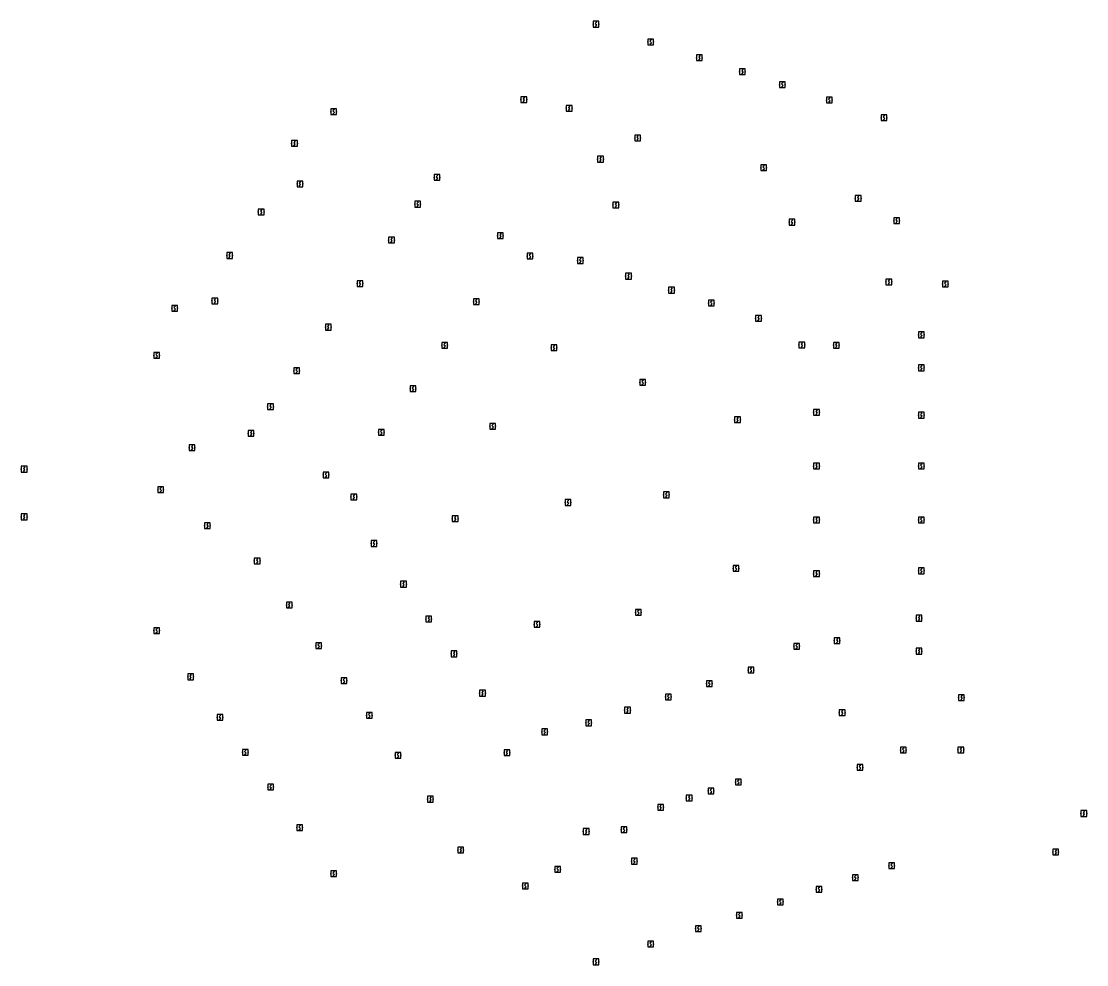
# Model space of a CAD drawing. Header units: millimetres. Extents: x -88739 to 368410, y -228718 to 266592.
# Drawn here: x 223592 to 297843, y -220629 to -154893 of the extents above; entities that cross this region are included whole.
import ezdxf

# ---------------------------------------------------------------- set-up
doc = ezdxf.new("R2010")
doc.units = ezdxf.units.MM
doc.header["$LTSCALE"] = 1000
doc.header["$MEASUREMENT"] = 0
doc.layers.get('0').update_dxf_attribs({"color": 8})
doc.layers.add('E-EQUIP', color=4, linetype='Continuous')

# ---------------------------------------------------------------- blocks, each defined once
blk = doc.blocks.new('FA-08-智能型点型感烟探测器')
at = {"color": 6}
for p, q in [((0.53, 1.59), (-0.53, 0.53)), ((-0.53, 0.53), (0.53, -0.53)), ((-0.53, -1.59), (0.53, -0.53))]:
    blk.add_line(p, q, dxfattribs=at)
blk.add_lwpolyline([(-2, -2), (2, -2), (2, 2), (-2, 2)], close=True)
for p in [(-2, 0), (0, 2), (2, 0), (0, -2)]:
    blk.add_point(p)

msp = doc.modelspace()

# ---------------------------------------------------------------- block references
at = {"layer": 'E-EQUIP', "xscale": 100, "yscale": 100, "zscale": 100}
for p in [(263650, -155093), (267454, -156329), (270854, -157434), (273850, -158408), (276632, -159312), (258617, -160345), (279913, -160378), (245360, -161195), (261773, -160950), (283717, -161614), (242630, -163404), (266540, -163025), (263958, -164499), (252564, -165773), (275331, -165093), (243008, -166223), (281918, -167233), (251212, -167634), (265026, -167687), (240311, -168177), (277305, -168888), (284592, -168785), (249392, -170140), (256985, -169837), (238107, -171211), (259047, -171251), (262558, -171562), (247188, -173174), (265910, -172651), (284052, -173052), (268906, -173625), (287995, -173204), (237081, -174380), (255298, -174431), (271687, -174528), (234283, -174892), (274968, -175595), (244983, -176207), (286313, -176739), (253093, -177464), (260714, -177641), (277991, -177445), (280387, -177467), (233026, -178171), (286313, -179039), (242779, -179241), (250889, -180498), (266894, -180052), (240959, -181747), (273506, -182658), (279013, -182136), (286313, -182336), (248685, -183532), (256447, -183112), (239607, -183608), (235496, -184608), (223792, -186098), (244829, -186501), (279013, -185886), (286313, -185886), (233310, -187534), (246766, -188031), (268549, -187887), (261690, -188425), (223792, -189424), (236566, -190043), (253829, -189555), (279013, -189636), (286313, -189636), (248171, -191282), (240031, -192499), (273399, -193014), (286313, -193186), (279013, -193386), (250228, -194114), (242265, -195573), (266593, -196081), (251991, -196541), (259539, -196919), (286163, -196483), (233026, -197351), (244322, -198405), (277632, -198439), (280449, -198045), (253755, -198968), (286163, -198783), (235388, -200569), (274445, -200098), (246085, -200832), (271545, -201040), (255737, -201708), (268692, -201967), (289113, -202016), (265838, -202894), (237445, -203401), (247849, -203259), (280801, -203070), (263128, -203775), (260073, -204404), (239209, -205828), (257435, -205862), (285066, -205675), (289070, -205665), (249850, -206038), (282039, -206882), (273564, -207902), (240972, -208255), (271662, -208520), (252107, -209094), (270140, -209014), (268143, -209663), (297643, -210094), (242997, -211077), (262960, -211347), (265601, -211225), (254220, -212644), (295688, -212784), (260979, -213989), (266312, -213413), (284256, -213733), (245361, -214294), (281720, -214557), (258725, -215142), (279184, -215381), (276489, -216257), (273636, -217184), (270783, -218111), (267454, -219193), (263650, -220429)]:
    msp.add_blockref('FA-08-智能型点型感烟探测器', p, dxfattribs=at)

doc.saveas('drawing.dxf')
